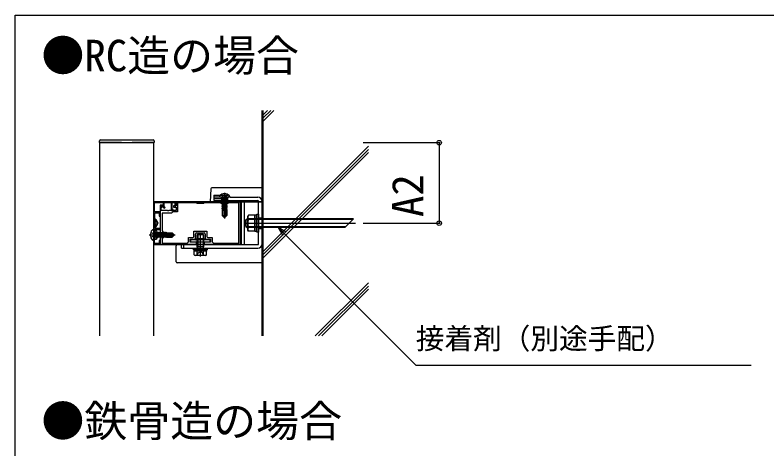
# Model space of a CAD drawing. Units: millimetres, scale not verified. Extents: x -1750 to 1750, y -2608 to 2592.
# Drawn here: x 260 to 960, y -913 to -508 of the extents above; entities that cross this region are included whole.
import ezdxf
from ezdxf.enums import TextEntityAlignment as Align

# ---------------------------------------------------------------- set-up
doc = ezdxf.new("R2010")
doc.units = ezdxf.units.MM
doc.header["$LTSCALE"] = 14
for name, color, linetype in [('0-2_USER1', 3, 'Continuous'), ('0-3_YKK_11', 7, 'Continuous'), ('0-4_YKK_12', 2, 'Continuous'), ('0-5_YKK_13', 4, 'Continuous'), ('0-6_YKK_D', 6, 'Continuous'), ('0-8_YSS_K', 3, 'Continuous')]:
    doc.layers.add(name, color=color, linetype=linetype)
doc.styles.add('ＭＳ ゴシック', font='')
doc.styles.get('ＭＳ ゴシック').set_extended_font_data('MS Gothic')

msp = doc.modelspace()

# ---------------------------------------------------------------- linework, layer by layer
at = {"layer": '0-3_YKK_11'}
msp.add_line((429.13, -711.42), (436.13, -711.42), dxfattribs=at)
msp.add_lwpolyline([(389.13, -682.32), (389.13, -722.32), (395.13, -722.32), (395.13, -718.32), (394.23, -718.32), (394.23, -721.42), (390.03, -721.42), (390.03, -708.22), (395.13, -708.22), (395.13, -707.32), (390.23, -707.32), (390.23, -692.72), (394.23, -692.72), (394.23, -695.82), (395.13, -695.82), (395.13, -691.82), (390.03, -691.82), (390.03, -683.22), (398.13, -683.22), (398.13, -685.42), (395.13, -685.42), (395.13, -686.32), (398.13, -686.32), (398.13, -687.32), (399.16, -688.36), (399.8, -687.72), (399.03, -686.95), (399.03, -683.22), (405.53, -683.22), (405.53, -690.62), (407.43, -690.62), (407.43, -689.72), (406.43, -689.72), (406.43, -683.22), (408.73, -683.22), (408.73, -686.32), (409.63, -686.32), (409.63, -682.32)], close=True, dxfattribs=at)
for points in [[(470.13, -682.32), (410.13, -682.32), (410.13, -686.32), (407.63, -686.32), (407.63, -687.32), (410.13, -687.32), (410.13, -690.62), (403.3, -690.62), (403.11, -690.77), (402.15, -690.77), (401.96, -690.62), (396.23, -690.62), (396.23, -687.32), (397.13, -687.32), (397.13, -686.32), (395.13, -686.32), (395.13, -722.32), (429.13, -722.32), (429.13, -720.02), (423.13, -720.02), (423.13, -717.12), (428.13, -717.12), (428.13, -712.42)], [(468.33, -720.82), (468.33, -683.52), (458.73, -683.52), (458.13, -684.12), (452.13, -684.12), (451.53, -683.52), (436.23, -683.52), (435.63, -684.12), (429.63, -684.12), (429.03, -683.52), (411.33, -683.52), (411.33, -691.82), (406.93, -691.82), (405.63, -693.12), (396.93, -693.12), (396.93, -709.62), (397.63, -710.32), (397.63, -716.32), (396.93, -717.02), (396.93, -720.82), (420.43, -720.82), (421.63, -719.62), (421.63, -715.62), (425.63, -715.62)], [(437.13, -712.42), (437.13, -717.12), (442.13, -717.12), (442.13, -720.02), (436.13, -720.02), (436.13, -722.32), (470.13, -722.32), (470.13, -682.32)], [(426.63, -714.62), (426.63, -709.92), (438.63, -709.92), (438.63, -714.62)], [(439.63, -715.62), (443.63, -715.62), (443.63, -719.62), (444.83, -720.82), (468.33, -720.82)]]:
    msp.add_lwpolyline(points, dxfattribs=at)
for centre, start, end in [((429.13, -712.42), 90.00001, 179.99999), ((436.13, -712.42), 0.00001, 89.99999), ((425.63, -714.62), 270.00001, 359.99999), ((439.63, -714.62), 180.00001, 269.99999)]:
    msp.add_arc(centre, 1, start, end, dxfattribs=at)
at = {"layer": '0-4_YKK_12'}
msp.add_lwpolyline([(260, -508.5), (1600, -508.5), (1600, -1313.5), (260, -1313.5)], close=True, dxfattribs=at)
msp.add_lwpolyline([(339.13, -807.32), (339.13, -627.32), (389.13, -627.32), (389.13, -807.32)], dxfattribs=at)
at = {"layer": '0-5_YKK_13'}
for p, q in [((338.63, -627.32), (338.73, -625.76)), ((339.43, -627.32), (338.63, -627.32)), ((359.13, -627.32), (339.43, -627.32)), ((339.73, -624.82), (388.54, -624.82)), ((359.13, -627.32), (369.13, -627.32)), ((388.83, -627.32), (369.13, -627.32)), ((490.13, -669.32), (443.37, -669.32)), ((490.13, -670.26), (490.13, -669.32)), ((490.13, -682.32), (490.13, -670.26)), ((445.13, -676.12), (458.33, -676.12)), ((445.13, -676.12), (445.13, -679.32)), ((460.33, -678.12), (445.13, -678.12)), ((445.13, -679.32), (455.13, -679.32)), ((450.4, -677.26), (450.4, -677.42)), ((459.17, -678.12), (451.1, -678.12)), ((452.38, -678.12), (452.38, -681.32)), ((456.9, -678.3), (452.66, -679.01)), ((452.66, -678.89), (453.31, -678.51)), ((452.66, -678.89), (452.66, -679.01)), ((452.66, -678.89), (452.66, -679.01)), ((452.66, -679.01), (453.31, -679.38)), ((454.01, -678.12), (452.68, -675.47)), ((456.9, -678.18), (453.31, -678.51)), ((453.31, -679.38), (456.9, -678.3)), ((453.31, -678.32), (453.31, -678.51)), ((456.96, -679.34), (453.31, -680.16)), ((453.31, -679.38), (453.31, -680.16)), ((454.01, -678.12), (455.13, -678.72)), ((455.13, -674.02), (455.13, -698.13)), ((456.26, -678.12), (455.13, -678.72)), ((456.26, -678.12), (457.58, -675.47)), ((456.96, -678.32), (456.96, -679.34)), ((457.6, -679.71), (456.96, -679.34)), ((457.88, -678.12), (457.88, -681.32)), ((459.87, -677.26), (459.87, -677.42)), ((460.33, -678.12), (486.13, -678.12)), ((389.13, -682.32), (470.33, -682.32)), ((442.63, -682.32), (490.13, -682.32)), ((452.66, -680.54), (457.6, -679.71)), ((457.6, -679.83), (452.66, -680.65)), ((452.66, -680.54), (453.31, -680.16)), ((452.66, -680.54), (452.66, -680.65)), ((452.66, -680.65), (453.31, -681.03)), ((452.66, -682.18), (457.6, -681.36)), ((457.6, -681.48), (452.66, -682.3)), ((452.66, -682.18), (453.31, -681.81)), ((452.66, -682.18), (452.66, -682.3)), ((452.66, -682.3), (453.31, -682.68)), ((452.66, -683.83), (457.6, -683.01)), ((457.6, -683.13), (452.66, -683.95)), ((452.66, -683.83), (453.31, -683.46)), ((452.66, -683.83), (452.66, -683.95)), ((452.66, -683.95), (453.31, -684.32)), ((452.66, -685.48), (457.6, -684.66)), ((457.6, -684.77), (452.66, -685.6)), ((452.66, -685.48), (453.31, -685.11)), ((452.66, -685.48), (452.66, -685.6)), ((452.66, -685.6), (453.31, -685.97)), ((452.66, -687.13), (457.6, -686.3)), ((457.6, -686.42), (452.66, -687.25)), ((456.96, -680.2), (453.31, -681.03)), ((456.96, -680.99), (453.31, -681.81)), ((453.31, -681.03), (453.31, -681.81)), ((456.96, -682.63), (453.31, -683.46)), ((453.31, -682.68), (453.31, -683.46)), ((456.96, -684.28), (453.31, -685.11)), ((453.31, -684.32), (453.31, -685.11)), ((456.96, -685.93), (453.31, -686.75)), ((453.31, -685.97), (453.31, -686.75)), ((457.6, -679.83), (456.96, -680.2)), ((456.96, -680.2), (456.96, -680.99)), ((457.6, -681.36), (456.96, -680.99)), ((456.96, -681.85), (456.96, -682.63)), ((457.6, -683.01), (456.96, -682.63)), ((456.96, -683.5), (456.96, -684.28)), ((457.6, -684.66), (456.96, -684.28)), ((456.96, -685.15), (456.96, -685.93)), ((457.6, -686.3), (456.96, -685.93)), ((457.6, -679.71), (457.6, -679.83)), ((457.6, -681.36), (457.6, -681.48)), ((457.6, -683.01), (457.6, -683.13)), ((457.6, -684.66), (457.6, -684.77)), ((457.6, -686.3), (457.6, -686.42)), ((470.63, -682.62), (470.63, -722.02)), ((486.93, -721.52), (486.93, -682.12)), ((490.13, -721.52), (490.13, -682.12)), ((452.66, -687.13), (453.31, -686.75)), ((452.66, -687.13), (452.66, -687.25)), ((452.66, -687.25), (453.31, -687.62)), ((452.66, -688.78), (457.6, -687.95)), ((457.6, -688.07), (452.66, -688.89)), ((452.66, -688.78), (453.31, -688.4)), ((452.66, -688.78), (452.66, -688.89)), ((452.66, -688.89), (453.31, -689.27)), ((455.89, -690.12), (453.08, -690.12)), ((453.08, -690.12), (453.08, -695.25)), ((453.18, -690.12), (453.31, -690.05)), ((456.96, -687.58), (453.31, -688.4)), ((453.31, -687.62), (453.31, -688.4)), ((453.31, -689.27), (453.31, -690.05)), ((456, -689.44), (453.31, -690.05)), ((453.78, -694.79), (453.78, -690.13)), ((454.46, -690.12), (455.93, -689.88)), ((456.1, -688.87), (454.84, -696.62)), ((455.91, -690), (455.17, -690.12)), ((456.68, -690.12), (455.93, -695.8)), ((456.68, -688.92), (456.68, -695.04)), ((456.96, -689.23), (456.68, -689.29)), ((456.68, -689.8), (457.6, -689.6)), ((457.6, -689.72), (456.68, -689.92)), ((457.18, -690.12), (456.68, -690.12)), ((456.96, -686.8), (456.96, -687.58)), ((457.6, -687.95), (456.96, -687.58)), ((456.96, -688.44), (456.96, -689.23)), ((457.6, -689.6), (456.96, -689.23)), ((456.96, -690.09), (456.96, -690.12)), ((457.18, -690.12), (457.18, -695.25)), ((457.6, -687.95), (457.6, -688.07)), ((457.6, -689.6), (457.6, -689.72)), ((390.23, -698.73), (390.23, -705.92)), ((392.2, -700.27), (390.38, -701.18)), ((453.08, -695.25), (453.78, -694.78)), ((453.08, -695.25), (454.96, -697.12)), ((453.78, -694.78), (455.13, -697.12)), ((454.96, -697.12), (455.31, -697.12)), ((457.18, -695.25), (455.31, -697.12)), ((455.93, -695.8), (455.31, -697.12)), ((455.93, -695.8), (456.68, -695.04)), ((457.18, -695.25), (456.68, -695.04)), ((475.13, -699.32), (476.13, -698.32)), ((475.13, -705.32), (475.13, -699.32)), ((574.45, -699), (475.45, -699)), ((575.13, -698.32), (476.13, -698.32)), ((476.33, -698.32), (476.33, -706.32)), ((483.33, -698.57), (477.41, -698.57)), ((486.93, -697.32), (490.13, -697.32)), ((575.13, -698.32), (567.13, -706.32)), ((393.73, -702.32), (389.13, -702.32)), ((390.23, -701.46), (390.38, -701.18)), ((390.23, -703.19), (390.38, -703.47)), ((392.2, -704.37), (390.38, -703.47)), ((473.84, -702.32), (577.26, -702.32)), ((475.13, -705.32), (476.13, -706.32)), ((567.81, -705.64), (475.45, -705.64)), ((567.13, -706.32), (476.13, -706.32)), ((483.33, -706.08), (477.41, -706.08)), ((486.93, -707.32), (490.13, -707.32)), ((385.03, -713.32), (409.13, -713.32)), ((389.13, -712.2), (386.47, -710.87)), ((388.27, -708.59), (388.43, -708.59)), ((389.13, -709.29), (389.13, -717.36)), ((389.13, -712.2), (389.73, -713.32)), ((389.13, -714.45), (389.73, -713.32)), ((389.19, -711.56), (389.52, -715.15)), ((389.31, -711.56), (390.01, -715.8)), ((390.39, -715.15), (389.31, -711.56)), ((389.33, -711.5), (390.35, -711.5)), ((390.53, -709.32), (390.03, -709.41)), ((390.03, -717.24), (390.03, -709.41)), ((390.19, -712.18), (390.03, -712.48)), ((390.19, -714.47), (390.03, -714.16)), ((392.51, -711.02), (390.19, -712.18)), ((390.72, -710.85), (390.35, -711.5)), ((390.35, -711.5), (391.17, -715.15)), ((390.53, -709.32), (391.33, -709.46)), ((390.53, -717.32), (390.53, -709.32)), ((391.54, -715.8), (390.72, -710.85)), ((390.72, -710.85), (390.84, -710.85)), ((390.84, -710.85), (391.21, -711.5)), ((390.84, -710.85), (391.66, -715.8)), ((391.21, -711.5), (392.04, -715.15)), ((391.21, -711.5), (391.99, -711.5)), ((392.37, -710.85), (391.99, -711.5)), ((391.99, -711.5), (392.82, -715.15)), ((393.19, -715.8), (392.37, -710.85)), ((392.37, -710.85), (392.49, -710.85)), ((392.49, -710.85), (393.31, -715.8)), ((392.86, -711.5), (393.64, -711.5)), ((394.02, -710.85), (393.64, -711.5)), ((393.64, -711.5), (394.47, -715.15)), ((394.84, -715.8), (394.02, -710.85)), ((394.02, -710.85), (394.13, -710.85)), ((394.13, -710.85), (394.96, -715.8)), ((394.51, -711.5), (395.29, -711.5)), ((395.66, -710.85), (395.29, -711.5)), ((395.29, -711.5), (396.11, -715.15)), ((396.49, -715.8), (395.66, -710.85)), ((395.66, -710.85), (395.78, -710.85)), ((395.78, -710.85), (396.61, -715.8)), ((396.16, -711.5), (396.94, -711.5)), ((397.31, -710.85), (396.94, -711.5)), ((396.94, -711.5), (397.76, -715.15)), ((398.14, -715.8), (397.31, -710.85)), ((397.31, -710.85), (397.43, -710.85)), ((397.43, -710.85), (398.25, -715.8)), ((397.8, -711.5), (398.59, -711.5)), ((398.96, -710.85), (398.59, -711.5)), ((398.59, -711.5), (399.41, -715.15)), ((399.78, -715.8), (398.96, -710.85)), ((398.96, -710.85), (399.08, -710.85)), ((399.08, -710.85), (399.9, -715.8)), ((399.45, -711.5), (400.23, -711.5)), ((399.88, -712.36), (407.63, -713.61)), ((399.93, -711.77), (406.05, -711.77)), ((400.61, -710.85), (400.23, -711.5)), ((400.23, -711.5), (400.3, -711.77)), ((400.45, -712.45), (401.06, -715.15)), ((400.81, -711.77), (400.61, -710.85)), ((400.61, -710.85), (400.73, -710.85)), ((400.73, -710.85), (400.93, -711.77)), ((401.13, -713.99), (400.89, -712.52)), ((401.01, -712.54), (401.13, -713.29)), ((401.1, -711.5), (401.13, -711.5)), ((401.13, -711.27), (401.13, -711.77)), ((401.13, -711.27), (406.26, -711.27)), ((401.13, -711.77), (406.81, -712.53)), ((401.13, -712.56), (401.13, -715.37)), ((405.79, -714.67), (408.13, -713.32)), ((406.26, -711.27), (406.05, -711.77)), ((406.81, -712.53), (406.05, -711.77)), ((406.26, -711.27), (408.13, -713.15)), ((406.26, -715.37), (408.13, -713.5)), ((406.81, -712.53), (408.13, -713.15)), ((408.13, -713.5), (408.13, -713.15)), ((429.63, -713.32), (430.63, -712.32)), ((435.63, -713.32), (429.63, -713.32)), ((430.63, -712.32), (434.63, -712.32)), ((432.63, -733.32), (432.63, -711.62)), ((435.63, -713.32), (434.63, -712.32)), ((485.33, -710.02), (483.33, -710.02)), ((389.13, -714.45), (386.47, -715.77)), ((388.27, -718.06), (388.43, -718.06)), ((389.33, -715.15), (389.52, -715.15)), ((389.9, -715.8), (389.52, -715.15)), ((389.9, -715.8), (390.01, -715.8)), ((389.9, -715.8), (390.01, -715.8)), ((390.01, -715.8), (390.39, -715.15)), ((390.53, -717.32), (390.03, -717.24)), ((392.51, -715.62), (390.19, -714.47)), ((390.39, -715.15), (391.17, -715.15)), ((390.53, -717.32), (391.33, -717.18)), ((391.54, -715.8), (391.17, -715.15)), ((391.54, -715.8), (391.66, -715.8)), ((391.66, -715.8), (392.04, -715.15)), ((392.04, -715.15), (392.82, -715.15)), ((393.19, -715.8), (392.82, -715.15)), ((393.19, -715.8), (393.31, -715.8)), ((393.31, -715.8), (393.68, -715.15)), ((393.68, -715.15), (394.47, -715.15)), ((394.84, -715.8), (394.47, -715.15)), ((394.84, -715.8), (394.96, -715.8)), ((394.96, -715.8), (395.33, -715.15)), ((395.33, -715.15), (396.11, -715.15)), ((396.49, -715.8), (396.11, -715.15)), ((396.49, -715.8), (396.61, -715.8)), ((396.61, -715.8), (396.98, -715.15)), ((396.98, -715.15), (397.76, -715.15)), ((398.14, -715.8), (397.76, -715.15)), ((398.14, -715.8), (398.25, -715.8)), ((398.25, -715.8), (398.63, -715.15)), ((398.63, -715.15), (399.41, -715.15)), ((399.78, -715.8), (399.41, -715.15)), ((399.78, -715.8), (399.9, -715.8)), ((399.9, -715.8), (400.28, -715.15)), ((400.28, -715.15), (401.06, -715.15)), ((401.13, -715.28), (401.06, -715.15)), ((405.79, -714.67), (401.13, -714.67)), ((401.13, -715.37), (406.26, -715.37)), ((406.26, -715.37), (405.79, -714.67)), ((441.63, -717.72), (423.63, -717.72)), ((423.63, -720.02), (423.63, -717.72)), ((441.63, -720.02), (423.63, -720.02)), ((429.03, -716.52), (429.03, -717.22)), ((429.03, -716.52), (436.23, -716.52)), ((436.23, -716.52), (436.23, -717.22)), ((441.63, -720.02), (441.63, -717.72)), ((470.33, -722.32), (389.13, -722.32)), ((410.13, -738.32), (410.13, -723.32)), ((411.13, -722.32), (472.63, -722.32)), ((415.13, -725.52), (415.13, -722.32)), ((415.13, -725.52), (486.13, -725.52)), ((417.13, -725.52), (417.13, -722.32)), ((426.38, -725.52), (438.88, -725.52)), ((438.41, -728.32), (426.86, -728.32)), ((426.86, -731.88), (426.86, -728.32)), ((426.93, -728.32), (426.93, -727.12)), ((435.63, -724.5), (429.63, -724.5)), ((429.83, -725.44), (429.63, -724.5)), ((429.74, -731.88), (429.74, -728.32)), ((429.83, -725.44), (430.17, -724.5)), ((429.83, -725.52), (429.83, -725.44)), ((435.43, -725.44), (435.09, -724.5)), ((435.43, -725.44), (435.63, -724.5)), ((435.43, -725.52), (435.43, -725.44)), ((435.52, -731.88), (435.52, -728.32)), ((438.33, -727.12), (438.33, -728.32)), ((438.41, -731.88), (438.41, -728.32)), ((427.63, -732.32), (426.86, -731.88)), ((437.63, -732.32), (427.63, -732.32)), ((437.63, -732.32), (438.41, -731.88)), ((490.13, -739.32), (411.13, -739.32)), ((490.13, -738.32), (490.13, -739.32))]:
    msp.add_line(p, q, dxfattribs=at)
for points in [[(389.54, -625.76), (389.63, -627.32), (388.83, -627.32)], [(442.37, -670.26), (441.63, -682.32), (442.63, -682.32)], [(445.13, -679.32), (445.13, -681.32), (456.63, -681.32), (486.13, -681.32)], [(452.66, -678.89), (456.9, -678.18), (456.9, -678.3)], [(457.6, -681.48), (456.96, -681.85), (453.31, -682.68)], [(457.6, -683.13), (456.96, -683.5), (453.31, -684.32)], [(457.6, -684.77), (456.96, -685.15), (453.31, -685.97)], [(457.6, -686.42), (456.96, -686.8), (453.31, -687.62)], [(473.63, -721.32), (473.63, -682.32), (474.63, -682.32)], [(490.13, -738.32), (490.13, -682.32), (474.63, -682.32)], [(457.6, -688.07), (456.96, -688.44), (453.31, -689.27)], [(457.6, -689.72), (456.96, -690.09), (456.81, -690.12)], [(483.33, -694.82), (483.33, -709.83), (477.41, -709.83), (476.83, -708.82), (476.83, -695.82)], [(483.33, -694.82), (477.41, -694.82), (476.83, -695.82)], [(483.33, -710.02), (483.33, -694.62), (485.33, -694.62)], [(389.9, -715.8), (389.19, -711.56), (389.31, -711.56)], [(392.49, -710.85), (392.86, -711.5), (393.68, -715.15)], [(394.13, -710.85), (394.51, -711.5), (395.33, -715.15)], [(395.78, -710.85), (396.16, -711.5), (396.98, -715.15)], [(397.43, -710.85), (397.8, -711.5), (398.63, -715.15)], [(399.08, -710.85), (399.45, -711.5), (400.28, -715.15)], [(400.73, -710.85), (401.1, -711.5), (401.13, -711.64)], [(429.63, -724.5), (429.63, -714.12), (429.63, -713.32)], [(430.17, -712.78), (430.17, -714.12), (430.17, -724.5)], [(435.09, -712.78), (435.09, -714.12), (435.09, -724.5)], [(435.63, -713.32), (435.63, -714.12), (435.63, -724.5)], [(415.13, -722.32), (439.63, -722.32), (486.13, -722.32)], [(438.88, -725.52), (438.88, -727.12), (426.38, -727.12), (426.38, -725.52)], [(429.58, -732.33), (430.73, -729.97), (432.63, -728.96)], [(435.68, -732.33), (434.53, -729.97), (432.63, -728.96)]]:
    msp.add_lwpolyline(points, dxfattribs=at)
msp.add_lwpolyline([(485.33, -710.82), (485.33, -693.82), (486.93, -693.82), (486.93, -710.82)], close=True, dxfattribs=at)
for centre, radius, start, end in [((339.73, -625.82), 1, 90, 176.5), ((388.54, -625.82), 1, 3.5, 90), ((443.37, -670.32), 1, 90, 176.5), ((451.26, -677.26), 0.862, 129.12355, 180), ((451.1, -677.42), 0.7, 180, 270), ((455.13, -682.02), 7, 90, 129.12355), ((453.11, -678.32), 0.2, 0, 90), ((455.13, -682.02), 7, 50.87645, 90), ((455.13, -680.32), 1, 0, 90), ((457.16, -678.32), 0.2, 90, 180), ((458.33, -677.12), 1, 0, 90), ((459.17, -677.42), 0.7, 270, 0), ((460.33, -677.12), 1, 180, 270), ((459, -677.26), 0.862, 360, 50.87645), ((486.13, -682.12), 4, 0, 90), ((457.13, -680.32), 1, 180, 270), ((470.33, -682.62), 0.3, 0, 90), ((486.13, -682.12), 0.8, 0, 90), ((456.39, -688.92), 0.294, 90, 170.8071), ((456.39, -688.92), 0.294, 0, 90), ((390.39, -698.73), 0.154, 62.71904, 180), ((388.53, -702.32), 4.2, 297.28096, 62.71904), ((480.15, -696.69), 3.32, 145.61575, 214.38425), ((489.25, -702.32), 12.42, 162.41205, 197.58795), ((390.39, -705.92), 0.154, 180, 297.28096), ((480.15, -707.95), 3.32, 145.61575, 214.38425), ((393.03, -713.32), 7, 140.87645, 180), ((393.03, -713.32), 7, 180, 219.12355), ((388.27, -709.45), 0.862, 90, 140.87645), ((388.43, -709.29), 0.7, 0, 90), ((389.33, -711.3), 0.2, 180, 270), ((391.18, -710.35), 0.9, 32.05588, 80), ((386.43, -713.32), 6.5, 327.94412, 32.05588), ((399.93, -712.07), 0.294, 90, 180), ((399.93, -712.07), 0.294, 180, 260.8071), ((388.27, -717.2), 0.862, 219.12355, 270), ((388.43, -717.36), 0.7, 270, 360), ((389.33, -715.35), 0.2, 90, 180), ((391.18, -716.3), 0.9, 280, 327.94412), ((428.53, -717.22), 0.5, 270, 0), ((436.73, -717.22), 0.5, 180, 270), ((472.63, -721.32), 1, 270, 0), ((411.13, -723.32), 1, 90, 180), ((470.33, -722.02), 0.3, 270, 0), ((486.13, -721.52), 4, 270, 0), ((486.13, -721.52), 0.8, 270, 0), ((428.3, -729.77), 2.56, 235.61708, 304.38292), ((432.63, -722.77), 9.55, 252.41276, 287.58724), ((436.96, -729.77), 2.56, 235.61708, 304.38292), ((411.13, -738.32), 1, 180, 270)]:
    msp.add_arc(centre, radius, start, end, dxfattribs=at)
at = {"layer": '0-6_YKK_D'}
for p, q in [((584.21, -627.32), (656.13, -627.32)), ((655.13, -627.32), (655.13, -702.32)), ((584.21, -702.32), (656.13, -702.32))]:
    msp.add_line(p, q, dxfattribs=at)
for points in [[(512.62, -710.72), (505, -706.32), (509.4, -713.94)], [(505, -706.32), (511.01, -712.33), (633.33, -834.65), (945.75, -834.65)]]:
    msp.add_lwpolyline(points, dxfattribs=at)
for centre in [(655.13, -627.32), (655.13, -702.32)]:
    msp.add_circle(centre, 2.12, dxfattribs=at)
at = {"layer": '0-8_YSS_K'}
for p, q in [((490.13, -807.32), (490.13, -597.32)), ((491.13, -807.32), (491.13, -597.32)), ((491.13, -601.35), (495.16, -597.32)), ((491.13, -604.35), (498.16, -597.32)), ((491.13, -607.35), (501.16, -597.32)), ((491.13, -728.63), (589.13, -630.63)), ((491.13, -731.63), (589.13, -633.63)), ((491.13, -734.63), (589.13, -636.63)), ((539.71, -807.32), (589.13, -757.91)), ((542.71, -807.32), (589.13, -760.91)), ((545.71, -807.32), (589.13, -763.91))]:
    msp.add_line(p, q, dxfattribs=at)

# ---------------------------------------------------------------- texts
at = {"layer": '0-2_USER1', "style": 'ＭＳ ゴシック'}
for s, p in [('●RC造の場合\u3000', (284.55, -569.67)), ('●鉄骨造の場合\u3000', (284.55, -910))]:
    msp.add_text(s, height=29.33, dxfattribs=at).set_placement(p, align=Align.BOTTOM_LEFT)
at = {"layer": '0-6_YKK_D', "style": 'ＭＳ ゴシック'}
msp.add_text('A2', height=29.33, rotation=90, dxfattribs=at).set_placement((649.13, -696.64), align=Align.BOTTOM_LEFT)
msp.add_text('接着剤（別途手配）', height=19.57, dxfattribs=at).set_placement((633.29, -825.42), align=Align.BOTTOM_LEFT)

doc.saveas('drawing.dxf')
